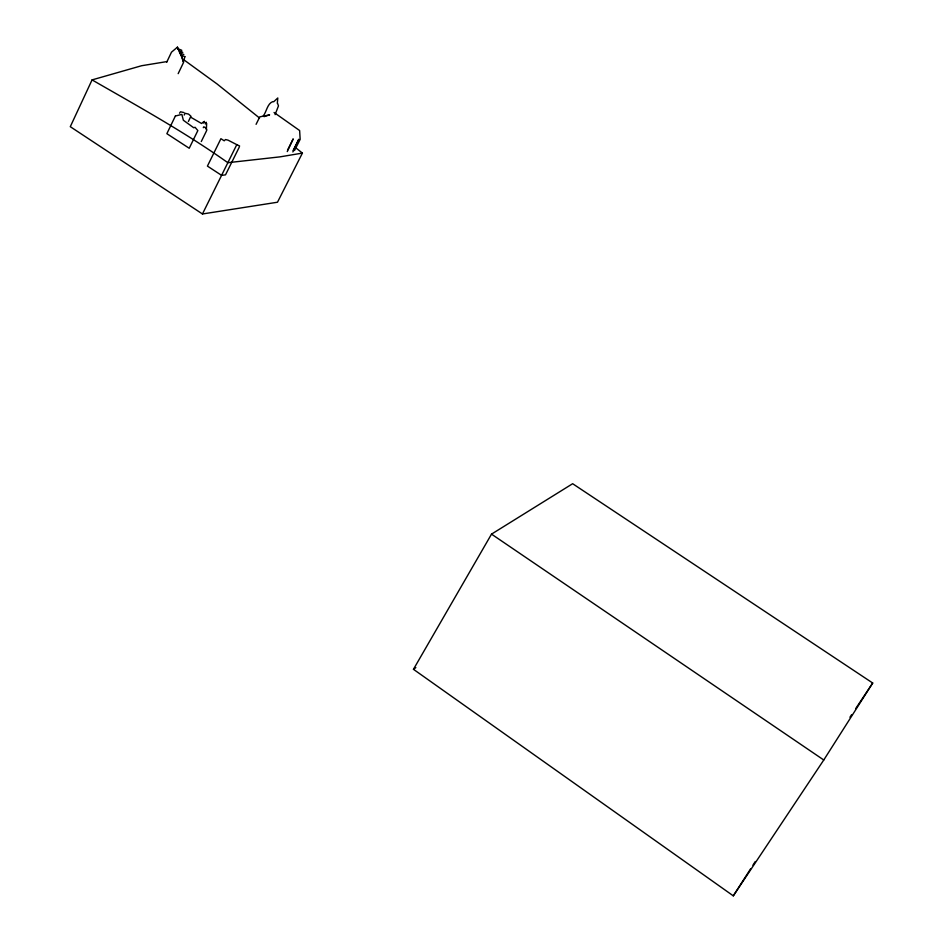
<?xml version="1.0" encoding="UTF-8"?>
<svg xmlns="http://www.w3.org/2000/svg" width="943" height="943" viewBox="0 0 943 943"><rect width="100%" height="100%" fill="white"/><g stroke="black" fill="none" stroke-linecap="round" stroke-linejoin="round"><path stroke-width="1.41" d="M206.364 129.545L206.658 123.509L203.558 121.824L201.531 123.486L190.557 117.109M180.973 52.855L181.716 50.262L178.015 48.741M167.312 61.519L141.615 65.727L92.072 79.896L70.289 126.692L202.45 213.978L277.49 202.226L302.408 153.096L295.713 147.745M166.722 62.191L171.496 52.171L177.449 47.15L181.516 55.472L183.59 62.356L178.168 73.66M184.191 115.07L185.052 113.29L188.541 114.091L190.946 116.225L188.388 121.482M203.476 123.085L204.336 121.317M205.303 123.993L206.175 122.225M201.283 141.544L206.128 131.631C208.874 129.085 202.757 125.136 203.299 127.694M202.45 213.978L236.787 144.656L228.1 140.177L225.495 139.529L224.21 140.802L220.921 138.68L207.425 166.098L221.593 175.351L225.507 174.868L239.074 147.521L239.569 145.965L236.787 144.656M256.083 124.323L259.796 116.849L269.604 114.869L264.052 116.661M263.286 115.848C266.539 111.993 267.305 103.412 272.881 101.608M273.635 101.809L277.796 97.978L277.325 103.424M275.085 114.633L278.468 105.875L277.678 103.6M287.544 150.102L293.214 138.869L287.261 151.599M293.143 150.467L298.801 139.269L292.86 151.953M294.499 150.55L300.157 139.375L299.638 130.547L274.048 112.488M413.458 669.306L491.515 534.127L572.649 483.712L872.711 683.027L823.769 759.999L733.3 895.85L413.458 669.306L415.839 667.585M733.3 895.85L750.569 868.88M752.927 865.202L755.284 861.525M849.949 717.222L851.576 714.77M855.643 708.664L872.711 683.027M179.535 113.195L180.502 111.793L184.003 112.582M302.408 153.096L280.059 156.856L227.864 162.691L226.52 161.76C183.614 131.478 137.513 106.076 92.072 79.896M182.765 52.395L179.052 50.875L179.936 53.562M183.826 54.541L180.101 53.008L180.985 55.708M491.515 534.127L823.769 759.999M183.826 59.798L217.067 83.962L259.525 118.016M177.449 47.15L178.003 49.508M184.887 56.698L183.378 61.92L181.15 55.165L184.887 56.698M175.374 116.024L166.864 133.682L189.225 148.263L197.841 130.582L195.06 127.281L193.775 127.776L183.355 120.256L181.858 114.398L175.374 116.024"/></g></svg>
